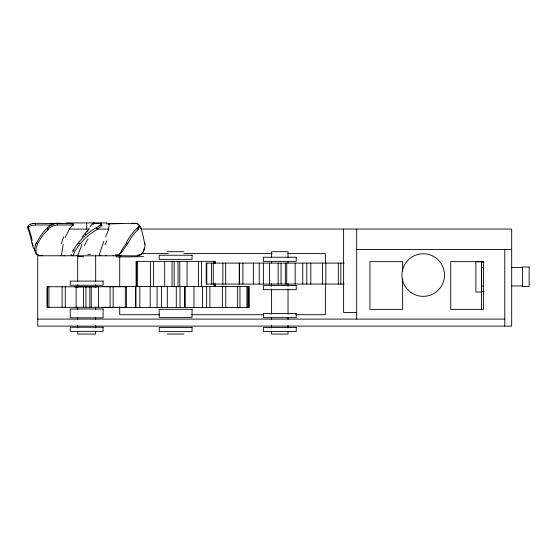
<?xml version="1.0" encoding="UTF-8"?>
<svg xmlns="http://www.w3.org/2000/svg" width="557" height="557" viewBox="0 0 557 557"><rect width="100%" height="100%" fill="white"/><g stroke="black" fill="none" stroke-linecap="round" stroke-linejoin="round"><path stroke-width="0.84" d="M113.224 255.28L113.203 255.809L113.008 255.385M42.179 255.266L42.102 255.809L40 255.378M144.284 248.13L144.005 249.473M63.185 244.453L61.395 255.809L60.992 255.385M139.069 226.239L139.097 226.114A6.169 2.994 -8.7 0 0 139.069 225.467L139.062 225.453A6.155 2.994 -6.1 0 0 137.976 224.067M100.928 255.022L100.713 255.809L99.055 255.21L103.741 241.348M143.88 249.919C143.065 252.843 140.677 255.816 137.405 255.809L39.394 255.781L37.27 254.667L36.087 252.272L36.087 248.13L37.73 243.555L36.337 242.803A23.645 18.214 -18.6 0 0 35.836 244.07M131.57 223.81L131.967 223.225M65.183 237.567L69.611 228.447M140.803 228.391L141.067 227.688A6.141 2.715 15.4 0 0 140.761 227.047L140.615 226.929M32.209 243.054L32.745 246.305L34.812 250.58M35.766 244.063L34.757 247.545L34.673 250.803M105.572 236.864L108.907 229.094L97.656 229.094M52.762 223.81L52.783 223.225M81.976 244.453L77.653 255.809L76.393 255.385M143.769 250.803L144.778 247.621L144.945 244.063M28.066 226.239L28.135 226.114A6.169 3.05 -6 0 1 28.581 225.453M72.689 250.803L77.27 244.063M125.854 244.063L121.238 250.803M85.284 234.302L85.611 233.801M138.756 226.929L138.672 227.047A6.141 2.834 -12.9 0 1 138.004 227.681L138.338 229.421A61.653 38.44 90 0 0 127.699 243.555M86.927 231.865L89.287 228.648M144.597 243.054L144.792 242.803A23.645 18.492 -14 0 1 144.959 244.057M82.164 237.073L87.762 230.299M92.915 224.165L93.277 223.726L93.889 224.193M121.28 255.378L120.382 255.809L121.593 255.266M137.405 255.809L138.157 254.995A4.992 4.449 14.5 0 0 140.085 254.605L140.273 254.514M64.932 255.385L64.18 255.809L64.09 255.28M106.645 255.385L105.767 255.788L105.607 255.28M53.521 224.123L54.189 223.851A6.155 0.996 -27.3 0 1 54.628 223.705L54.837 223.615M30.893 224.123L31.735 223.817A6.155 2.799 -10.1 0 1 32.222 223.684L32.438 223.615M56.48 223.225L73.099 223.726A5.751 2.701 29.7 0 0 73.218 224.986L57.496 224.986L56.591 223.225M111.066 223.649L108.49 223.726A8.564 4.623 -45.1 0 1 108.183 229.143M109.464 223.67L110.418 223.649M35.279 223.225L35.669 224.986L52.435 224.986M66.144 222.932L107.216 222.932M100.928 224.986L101.297 224.986L100.427 223.225M69.186 229.094L88.946 229.094M141.206 229.059L511.674 229.059L511.674 326.117L37.716 326.117L37.716 255.057M356.696 249.536L511.674 249.536M167.427 251.701L183.852 251.701M141.339 253.602L168.214 253.602M183.817 253.602L272.241 253.602M287.851 253.602L325.365 253.602L325.365 263.071M481.457 262.18L484.019 262.18M344.296 263.106L206.25 263.106L206.25 284.063L344.296 284.063M481.624 267.499L483.358 267.499M511.96 267.499L522.362 267.499M481.624 285.95L483.358 285.95M511.96 285.95L522.362 285.95M102.14 286.528L249.139 286.528L249.139 307.485L102.14 307.485M74.359 286.89L99.007 286.89M481.457 291.603L484.019 291.603M356.557 312.421L343.599 312.421L343.599 229.059M159.546 314.726L119.72 314.726L119.72 306.977M191.622 314.726L263.572 314.726M295.649 314.726L325.365 314.726L325.365 283.736M37.716 319.098L504.767 319.098M167.427 334.068L183.852 334.068M134.021 223.225L133.861 223.81M136.653 223.615L136.841 223.677A6.155 2.938 -3.7 0 1 137.203 223.823M77.688 255.774L76.991 255.378M70.941 254.995L72.87 255.809L75.195 250.58L80.312 243.555L78.279 242.803A63.442 63.435 32.3 0 1 96.375 227.688A6.141 0.815 -29.2 0 0 97.384 227.033M137.307 223.851L137.851 224.123M39.853 255.809L38.398 254.995A4.992 3.76 -48 0 1 36.853 254.598L36.713 254.514M126.543 242.803L127.699 243.555L121.628 252.405L117.722 255.489L116.281 255.809L115.334 254.995A4.992 3.217 -54.8 0 0 116.879 254.626M96.375 227.688L97.378 229.421A61.653 61.653 0 0 0 80.312 243.555M47.38 227.688L48.368 229.421A61.653 38.44 -90 0 0 37.73 243.555M33.155 245.755L33.002 245.331M27.982 227.688L28.205 229.421A61.653 13.723 -90 0 1 32.007 243.555M504.767 249.536L504.767 326.117M481.533 261.184L481.533 309.817M402.627 271.196L402.627 261.651L369.945 261.651L369.945 309.386L402.627 309.386L402.627 279.008M356.696 229.059L356.696 319.098M340.821 263.106L340.821 284.063M338.301 263.106L338.301 284.063M325.859 263.106L325.859 284.063M322.419 263.106L322.419 284.063M310.827 263.106L310.827 284.063M306.803 263.106L306.803 284.063M302.757 263.106L302.757 284.063M295.168 263.106L295.168 284.063M288.032 257.766L288.032 251.701L271.593 251.701L271.593 257.766M288.032 261.24L288.032 262.974M288.032 283.778L288.032 286.382M288.032 288.986L288.032 314.127M288.032 317.594L288.032 319.328M288.032 325.399L288.032 327.996M288.032 331.471L288.032 334.068L271.593 334.068L271.593 331.471M286.73 263.106L286.73 284.063M285.344 263.106L285.344 284.063M281.048 263.106L281.048 284.063M278.145 263.106L278.145 284.063M271.593 261.24L271.593 262.974M271.593 283.778L271.593 286.382M271.593 288.986L271.593 314.127M271.593 317.594L271.593 319.328M271.593 325.399L271.593 327.996M269.588 263.106L269.588 284.063M263.391 263.106L263.391 284.063M259.228 263.106L259.228 284.063M253.351 263.106L253.351 284.063M248.735 286.528L248.735 307.485M247.893 286.528L247.893 307.485M246.89 286.528L246.89 307.485M242.894 263.106L242.894 284.063M239.97 286.528L239.97 307.485M239.461 263.106L239.461 284.063M239.238 263.106L239.238 284.063M237.665 286.528L237.665 307.485M225.682 263.106L225.682 284.063M225.759 286.528L225.759 307.485M222.849 263.106L222.849 284.063M222.368 286.528L222.368 307.485M215.155 263.085L215.155 261.344L136.131 261.344L136.131 286.528M215.155 283.917L215.155 286.528M214.911 261.344L214.911 263.085M214.911 283.917L214.911 286.528M214.006 261.344L214.006 263.085M214.006 283.917L214.006 286.528M213.268 263.106L213.268 284.063M211.514 263.106L211.514 284.063M209.864 286.528L209.864 307.485M206.772 263.106L206.772 284.063M206.64 286.528L206.64 307.485M202.504 286.528L202.504 307.485M201.537 261.344L201.537 286.528M198.445 261.344L198.445 286.528M193.968 286.528L193.968 307.485M187.082 261.344L187.082 286.528M185.251 286.528L185.251 307.485M184.485 286.528L184.485 307.485M180.002 286.528L180.002 307.485M179.772 261.344L179.772 286.528M178.031 261.344L178.031 286.528M176.291 286.528L176.291 307.485M174.174 261.344L174.174 286.528M172.057 261.344L172.057 286.528M167.309 286.528L167.309 307.485M164.698 261.344L164.698 286.528M161.46 286.528L161.46 307.485M157.074 286.528L157.074 307.485M153.607 261.344L153.607 286.528M150.467 261.344L150.467 286.528M150.195 286.528L150.195 307.485M139.828 286.528L139.828 307.485M137.607 261.344L137.607 286.528M136.374 261.344L136.374 286.528M135.971 286.528L135.971 307.485M135.56 286.528L135.56 307.485M125.297 286.764L125.297 307.311M119.72 255.322L119.72 286.319M113.155 286.764L113.155 307.311M110.098 286.764L110.098 307.311M98.519 286.764L98.519 307.311M95.672 255.169L95.672 281.181M95.672 284.648L95.672 287.252M95.672 307.192L95.672 309.789M95.672 317.594L95.672 319.328M95.672 325.399L95.672 327.996M95.672 331.471L95.672 334.068L77.695 334.068L77.695 331.471M91.257 286.764L91.257 307.311M89.816 286.764L89.816 307.311M86.683 222.932L86.683 229.094M85.959 286.764L85.959 307.311M83.55 286.764L83.55 307.311M77.695 255.169L77.695 281.181M77.695 284.648L77.695 287.252M77.695 307.192L77.695 309.789M77.695 317.594L77.695 319.328M77.695 325.399L77.695 327.996M76.142 286.764L76.142 307.311M65.28 286.764L65.28 307.311M62.099 286.764L62.099 307.311M48.925 286.764L48.925 307.311M47.624 286.764L47.624 307.311M71.79 223.97A8.71 5.981 -34.7 0 1 72.166 223.768M72.306 224.193A7.916 4.902 -37.4 0 1 73.113 223.782M69.785 228.495A9.295 5.521 -37.4 0 1 73.308 225.16M90.025 226.685A8.717 0.926 -53.1 0 1 94.07 222.591M108.629 223.789A5.855 3.119 25.1 0 1 109.437 224.276M106.415 223.914A52.755 0.46 -1.4 0 1 122.317 223.587M143.776 256.638A122.805 6.663 -0.4 0 1 116.128 256.93M28.428 229.38A6.162 3.091 -1.3 0 1 29.584 226.246A6.162 3.091 -1.3 0 1 35.585 225.181M61.43 243.771A66.137 58.304 50.7 0 1 63.742 236.816M47.366 229.707A6.162 1.831 -25.1 0 1 51.954 226.511A6.162 1.831 -25.1 0 1 57.267 225.132M36.511 243.026A63.442 39.164 89.1 0 1 47.449 227.883M47.275 227.709A6.141 1.817 -25.1 0 1 48.062 227.054M48.16 226.943A6.155 1.685 -26.2 0 1 49.232 226.212M49.42 226.093A6.169 1.462 -27.2 0 1 50.638 225.397M50.784 225.244A6.155 1.225 -27.5 0 1 53.757 223.872M54.628 223.789A6.169 1.037 -27.6 0 1 55.498 223.503M55.582 223.517A6.169 1.191 -29.3 0 1 56.271 223.364M36.539 254.667A8.968 6.656 -42.5 0 1 35.098 250.692M93.618 223.656A52.755 1.232 0.9 0 1 101.541 223.26M84.476 245.505A66.137 55.247 -57.1 0 1 88.027 238.96M100.692 225.411A6.162 0.801 -29.3 0 1 101.708 225.815A6.162 0.801 -29.3 0 1 97.099 228.913M87.755 254.465A122.805 2.319 -2.9 0 1 90.694 254.222M77.409 244.126A23.645 7.596 -50.3 0 1 78.405 242.894M98.54 226.274A6.155 0.996 -29 0 1 97.531 226.908M99.606 225.529A6.169 1.225 -28.1 0 1 98.742 226.142M100.928 224.199A6.155 1.413 -26.8 0 1 99.626 225.439M101.235 223.684A6.155 1.56 -25 0 1 101.242 223.81M100.942 223.385A6.169 1.553 -25.5 0 1 101.089 223.461M100.26 223.336A6.169 1.574 -27.8 0 1 100.817 223.378M70.976 254.626A4.992 0.439 -63.7 0 1 71.024 254.445M72.723 252.363A8.968 0.975 -60.2 0 1 74.004 249.863M112.375 223.691A52.755 1.413 -0.5 0 1 134.098 223.28M105.155 244.767A66.659 14.969 -72.2 0 1 106.707 240.847M83.606 256.77A122.805 3.488 -2.7 0 1 77.938 256.22M126.376 242.573A63.442 39.937 -89.1 0 1 138.011 227.507M126.752 242.734A23.645 8.738 -49.4 0 1 126.056 244.008M139.146 226.581A6.162 2.834 -13 0 1 137.781 229.289M139.027 226.239A6.155 2.924 -11.3 0 1 138.679 226.929M135.435 223.42A6.169 2.973 -4.1 0 1 136.569 223.67M133.986 223.336A6.169 3.154 -5.4 0 1 135.212 223.427M121.691 251.033A8.968 5.438 -51.6 0 1 117.095 255.329M140.977 228.37A63.442 13.633 -89.3 0 1 144.562 243.611M140.03 226.226A6.155 2.653 17 0 1 140.712 226.936M139.069 225.508A6.169 2.507 19 0 1 139.898 226.107M133.318 223.448A6.169 2.158 21.2 0 1 134.495 223.719M132.093 223.343A6.169 2.36 22.2 0 1 133.144 223.461M143.706 250.782A8.968 7.763 9.9 0 1 140.594 254.876M49.594 223.385A52.755 1.33 -0.2 0 1 62.029 223.594M50.952 223.649A6.169 2.513 16.9 0 1 51.738 223.406M51.919 223.406A6.169 2.625 19 0 1 52.894 223.336M36.407 223.301A52.755 1.079 1.1 0 1 58.45 223.691M28.052 227.061A63.442 14.6 89.3 0 1 32.195 240.547M28.003 227.688A6.141 3.084 -1.5 0 1 27.85 227.047L27.857 226.929A6.155 3.098 -3.4 0 1 28.017 226.239M28.623 225.348A6.155 2.945 -8.3 0 1 30.76 224.032M32.48 223.691A6.169 2.848 -10 0 1 33.761 223.434M33.977 223.441A6.169 3.064 -9.9 0 1 35.23 223.343M32.459 243.882A23.645 15.116 38.2 0 1 32.271 243.089M192.068 255.238L159.211 255.238L159.211 259.346L192.068 259.346L192.068 255.238M296.24 257.237L263.384 257.237L263.384 261.351L296.24 261.351L296.24 257.237M483.399 261.651L450.717 261.651L450.717 309.386L483.399 309.386L483.399 261.651M481.513 261.741L475.887 261.741L475.887 292.021L481.513 292.021L481.513 261.741M529.15 267.012L522.591 267.012L522.591 286.437L529.15 286.437L529.15 267.012M103.108 281.104L70.252 281.104L70.252 285.219L103.108 285.219L103.108 281.104M296.24 285.56L263.384 285.56L263.384 289.668L296.24 289.668L296.24 285.56M126.376 286.764L46.99 286.764L46.99 307.311L126.376 307.311L126.376 286.764M103.108 308.982L70.252 308.982L70.252 317.831L103.108 317.831L103.108 308.982M192.068 309.323L159.211 309.323L159.211 317.399L192.068 317.399L192.068 309.316M296.24 313.57L263.384 313.57L263.384 317.678L296.24 317.678L296.24 313.57M103.108 327.244L70.252 327.244L70.252 331.359L103.108 331.359L103.108 327.244M296.24 327.467L263.384 327.467L263.384 331.575L296.24 331.575L296.24 327.467M192.068 327.537L159.211 327.537L159.211 331.652L192.068 331.652L192.068 327.537M410.955 292.474A21.305 21.305 0 0 0 444.437 276.968A21.305 21.305 0 0 0 414.269 255.719A21.305 21.305 0 0 0 410.955 292.474"/></g></svg>
